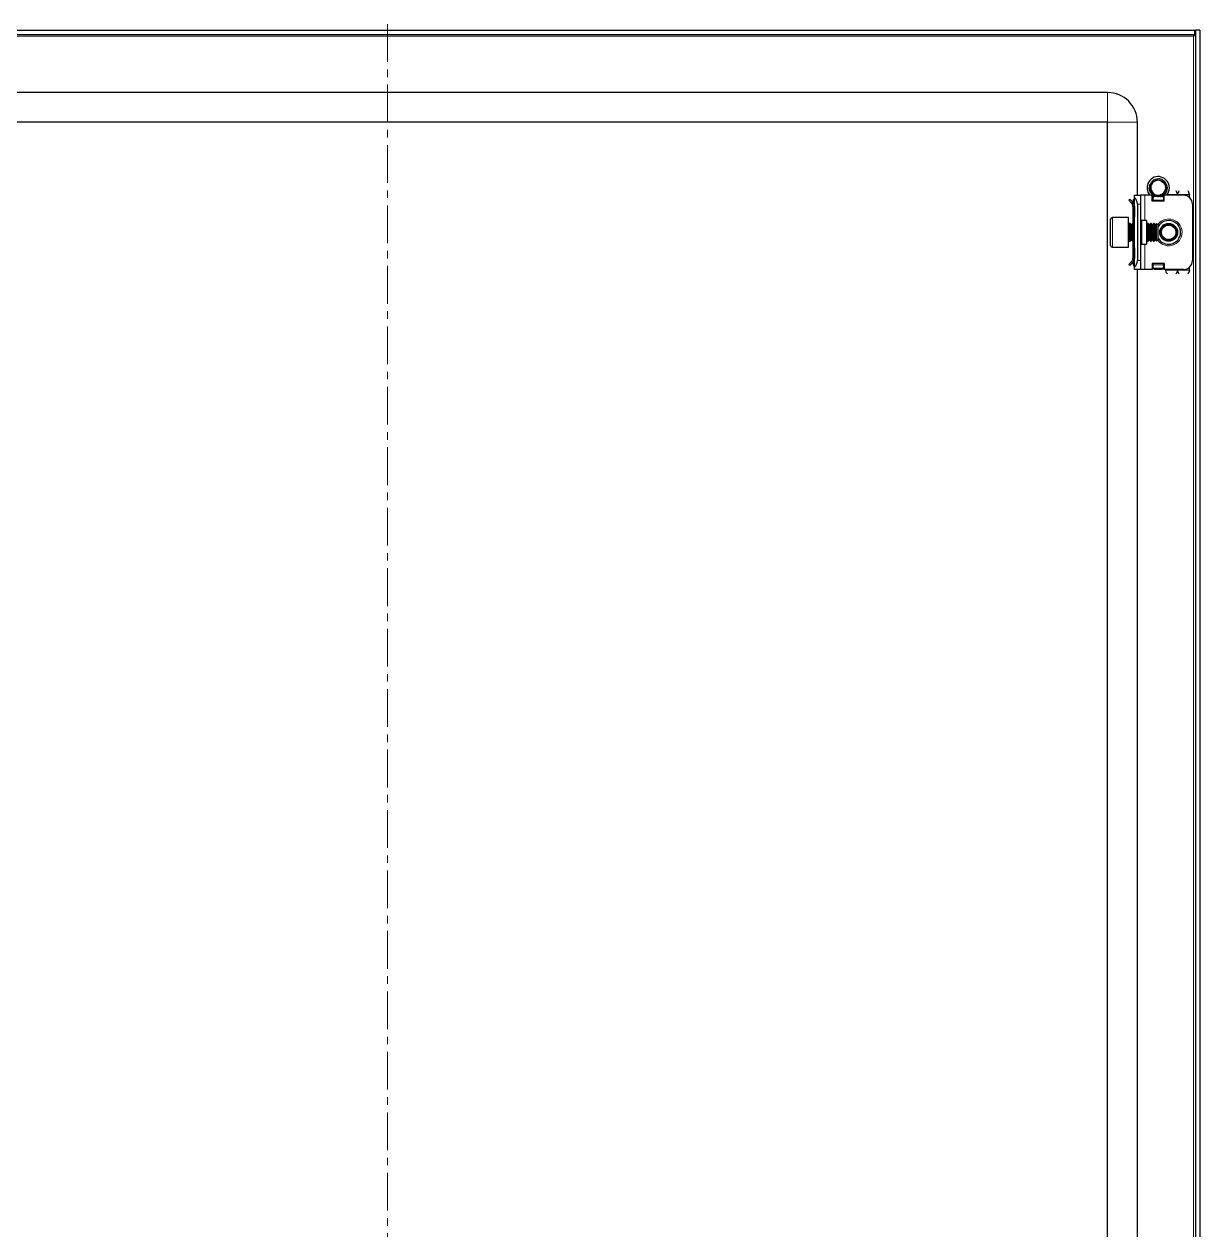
# Model space of a CAD drawing. Header units: millimetres. Extents: x -52 to 1490, y -693 to 1285.
# Drawn here: x 1094.8 to 1489.9, y 788.4 to 1193.7 of the extents above; entities that cross this region are included whole.
import ezdxf

# ---------------------------------------------------------------- set-up
doc = ezdxf.new("R2010")
doc.units = ezdxf.units.MM
doc.linetypes.add('CENTERX2', pattern=[20.32, 12.7, -2.54, 2.54, -2.54])
doc.layers.add('FORMAT', color=7, linetype='Continuous')

msp = doc.modelspace()

# ---------------------------------------------------------------- linework, layer by layer
at = {"color": 7, "linetype": 'Continuous', "lineweight": 25}
for p, q in [((945.61, 1191.69), (1488.21, 1191.69)), ((1488.21, 1190.19), (1488.21, 1191.69)), ((1489.91, 1191.69), (1488.41, 1191.69)), ((1488.41, 1191.69), (1488.41, -569.31)), ((1489.91, 1191.69), (1489.91, -569.31)), ((945.61, 1190.19), (1488.21, 1190.19)), ((1488.05, 1190.19), (1487.81, 1189.59)), ((1458.91, 1170.69), (974.91, 1170.69)), ((1458.91, 1160.69), (974.91, 1160.69)), ((1458.91, -538.31), (1458.91, 1160.69)), ((1468.91, 1136.19), (1468.91, 1160.69)), ((1472.91, 1138.78), (1472.93, 1139.03)), ((1472.91, 1138.57), (1472.93, 1138.81)), ((1472.92, 1138.99), (1472.92, 1138.94)), ((1472.95, 1139.19), (1472.94, 1139.14)), ((1472.99, 1139.39), (1472.98, 1139.34)), ((1472.99, 1139.39), (1473.07, 1139.62)), ((1473.04, 1139.58), (1473.03, 1139.53)), ((1473.83, 1140.85), (1473.99, 1140.99)), ((1474.28, 1141.21), (1474.48, 1141.32)), ((1474.46, 1141.31), (1474.41, 1141.29)), ((1474.46, 1141.24), (1474.41, 1141.29)), ((1474.46, 1141.31), (1474.68, 1141.39)), ((1474.64, 1141.41), (1474.6, 1141.39)), ((1474.83, 1141.49), (1474.79, 1141.47)), ((1475.02, 1141.55), (1474.98, 1141.54)), ((1475.21, 1141.61), (1475.17, 1141.59)), ((1476.1, 1141.68), (1475.36, 1141.61)), ((1477.6, 1141.16), (1477.56, 1141.19)), ((1477.77, 1141.04), (1477.73, 1141.07)), ((1477.92, 1140.91), (1477.89, 1140.94)), ((1478.07, 1140.77), (1478.03, 1140.8)), ((1478.07, 1140.77), (1478.18, 1140.63)), ((1478.18, 1140.64), (1478.16, 1140.66)), ((1478.2, 1139.55), (1478.36, 1139.14)), ((1466.34, 1134.83), (1465.99, 1134.47)), ((1467.32, 1133.85), (1466.34, 1134.83)), ((1467.7, 1134.89), (1467.91, 1135.1)), ((1467.91, 1136.19), (1469.91, 1136.19)), ((1467.91, 1135.42), (1467.91, 1136.19)), ((1467.91, 1111.95), (1467.91, 1135.42)), ((1469.91, 1136.19), (1469.91, 1133.19)), ((1471.41, 1136.19), (1469.91, 1136.19)), ((1473.91, 1136.19), (1471.41, 1136.19)), ((1472.91, 1138.78), (1472.91, 1138.73)), ((1472.91, 1138.57), (1472.91, 1138.53)), ((1472.92, 1138.38), (1472.93, 1138.33)), ((1472.95, 1138.19), (1472.96, 1138.14)), ((1472.98, 1138), (1473, 1137.96)), ((1473.03, 1137.82), (1473.05, 1137.78)), ((1473.09, 1137.65), (1473.09, 1137.64)), ((1473.68, 1136.67), (1473.71, 1136.64)), ((1473.81, 1136.54), (1473.85, 1136.5)), ((1473.91, 1134.19), (1473.91, 1136.19)), ((1474.16, 1135.37), (1473.91, 1135.51)), ((1473.96, 1136.4), (1474, 1136.37)), ((1474.13, 1136.27), (1474.17, 1136.24)), ((1474.16, 1135.81), (1474.5, 1136.05)), ((1474.66, 1135.81), (1474.16, 1135.45)), ((1474.16, 1135.45), (1474.16, 1135.81)), ((1474.16, 1134.54), (1474.16, 1135.45)), ((1474.3, 1136.15), (1474.34, 1136.13)), ((1474.47, 1136.05), (1474.33, 1136.17)), ((1474.47, 1136.05), (1474.48, 1136.16)), ((1474.47, 1136.05), (1474.52, 1136.03)), ((1474.66, 1135.81), (1475.05, 1135.81)), ((1475.01, 1135.87), (1474.79, 1135.9)), ((1475.01, 1135.82), (1474.81, 1135.93)), ((1474.83, 1135.89), (1474.87, 1135.87)), ((1475.01, 1135.82), (1475.05, 1135.81)), ((1475.19, 1135.77), (1475.23, 1135.76)), ((1476.35, 1135.72), (1476.17, 1135.7)), ((1476.5, 1135.75), (1476.55, 1135.76)), ((1476.74, 1135.81), (1477.16, 1135.81)), ((1477.66, 1135.45), (1477.16, 1135.81)), ((1477.25, 1136.09), (1477.66, 1135.81)), ((1477.66, 1135.81), (1477.66, 1135.45)), ((1477.66, 1135.45), (1477.66, 1134.54)), ((1477.91, 1135.51), (1477.71, 1135.4)), ((1477.71, 1135.4), (1477.71, 1134.19)), ((1477.91, 1134.19), (1477.91, 1136.19)), ((1484.41, 1136.19), (1477.91, 1136.19)), ((1478.17, 1136.72), (1478.01, 1136.59)), ((1478.68, 1137.57), (1478.57, 1137.38)), ((1478.69, 1137.57), (1478.59, 1137.39)), ((1478.74, 1137.71), (1478.75, 1137.75)), ((1478.8, 1137.89), (1478.81, 1137.93)), ((1478.9, 1138.49), (1478.84, 1138.18)), ((1478.84, 1138.08), (1478.85, 1138.13)), ((1478.88, 1138.28), (1478.88, 1138.33)), ((1478.9, 1138.49), (1478.9, 1138.54)), ((1478.91, 1138.69), (1478.91, 1138.68)), ((1486.41, 1135.42), (1486.41, 1136.44)), ((1466.97, 1133.5), (1465.99, 1134.47)), ((1466.97, 1133.5), (1467.32, 1133.85)), ((1467.41, 1134.19), (1467.41, 1133.79)), ((1467.41, 1132.44), (1467.91, 1132.44)), ((1467.41, 1132.44), (1467.41, 1128.94)), ((1467.91, 1132.44), (1467.91, 1128.94)), ((1468.91, 1133.19), (1468.91, 1114.19)), ((1469.91, 1133.19), (1469.91, 1114.19)), ((1477.91, 1134.19), (1473.91, 1134.19)), ((1474.16, 1134.19), (1474.16, 1134.54)), ((1477.66, 1134.54), (1477.66, 1134.19)), ((1487.41, 1133.19), (1487.41, 1114.19)), ((1459.91, 1119.29), (1459.91, 1128.09)), ((1465.91, 1128.69), (1460.51, 1128.69)), ((1465.91, 1118.69), (1465.91, 1128.69)), ((1466.52, 1126.69), (1466.16, 1126.69)), ((1466.91, 1126.13), (1466.52, 1126.69)), ((1466.52, 1126.21), (1466.52, 1126.69)), ((1467.29, 1126.69), (1466.91, 1126.13)), ((1467.52, 1126.69), (1467.29, 1126.69)), ((1467.29, 1126.21), (1467.29, 1126.69)), ((1467.91, 1128.94), (1467.41, 1128.94)), ((1467.41, 1128.94), (1467.41, 1126.69)), ((1467.91, 1126.13), (1467.52, 1126.69)), ((1467.52, 1126.21), (1467.52, 1126.69)), ((1471.91, 1127.69), (1470.41, 1127.69)), ((1471.91, 1127.69), (1471.91, 1119.69)), ((1472.29, 1126.69), (1471.91, 1126.13)), ((1472.52, 1126.69), (1472.29, 1126.69)), ((1472.29, 1126.21), (1472.29, 1126.69)), ((1472.91, 1126.13), (1472.52, 1126.69)), ((1472.52, 1126.21), (1472.52, 1126.69)), ((1473.29, 1126.69), (1472.91, 1126.13)), ((1473.52, 1126.69), (1473.29, 1126.69)), ((1473.29, 1126.21), (1473.29, 1126.69)), ((1473.91, 1126.13), (1473.52, 1126.69)), ((1473.52, 1126.21), (1473.52, 1126.69)), ((1474.29, 1126.69), (1473.91, 1126.13)), ((1474.52, 1126.69), (1474.29, 1126.69)), ((1474.29, 1126.21), (1474.29, 1126.69)), ((1474.91, 1126.13), (1474.52, 1126.69)), ((1474.52, 1126.21), (1474.52, 1126.69)), ((1475.29, 1126.69), (1474.91, 1126.13)), ((1475.35, 1126.69), (1475.29, 1126.69)), ((1475.29, 1126.21), (1475.29, 1126.69)), ((1475.91, 1126.13), (1475.35, 1126.69)), ((1475.35, 1120.69), (1475.35, 1126.69)), ((1466.52, 1120.69), (1466.52, 1126.21)), ((1466.91, 1125.75), (1466.91, 1126.13)), ((1466.91, 1121.24), (1466.91, 1125.75)), ((1467.29, 1120.69), (1467.29, 1126.21)), ((1467.52, 1120.69), (1467.52, 1126.21)), ((1472.29, 1120.69), (1472.29, 1126.21)), ((1472.52, 1120.69), (1472.52, 1126.21)), ((1472.91, 1125.75), (1472.91, 1126.13)), ((1472.91, 1121.24), (1472.91, 1125.75)), ((1473.29, 1120.69), (1473.29, 1126.21)), ((1473.52, 1120.69), (1473.52, 1126.21)), ((1473.91, 1125.75), (1473.91, 1126.13)), ((1473.91, 1121.24), (1473.91, 1125.75)), ((1474.29, 1120.69), (1474.29, 1126.21)), ((1474.52, 1120.69), (1474.52, 1126.21)), ((1474.91, 1125.75), (1474.91, 1126.13)), ((1474.91, 1121.24), (1474.91, 1125.75)), ((1475.29, 1120.69), (1475.29, 1126.21)), ((1475.91, 1121.24), (1475.91, 1126.13)), ((1460.51, 1118.69), (1465.91, 1118.69)), ((1466.16, 1120.69), (1466.52, 1120.69)), ((1466.52, 1120.69), (1466.91, 1121.24)), ((1466.91, 1121.24), (1467.29, 1120.69)), ((1467.29, 1120.69), (1467.52, 1120.69)), ((1467.41, 1120.69), (1467.41, 1118.44)), ((1467.52, 1120.69), (1467.91, 1121.24)), ((1470.41, 1119.69), (1471.91, 1119.69)), ((1471.91, 1121.24), (1472.29, 1120.69)), ((1472.29, 1120.69), (1472.52, 1120.69)), ((1472.52, 1120.69), (1472.91, 1121.24)), ((1472.91, 1121.24), (1473.29, 1120.69)), ((1473.29, 1120.69), (1473.52, 1120.69)), ((1473.52, 1120.69), (1473.91, 1121.24)), ((1473.91, 1121.24), (1474.29, 1120.69)), ((1474.29, 1120.69), (1474.52, 1120.69)), ((1474.52, 1120.69), (1474.91, 1121.24)), ((1474.91, 1121.24), (1475.29, 1120.69)), ((1475.29, 1120.69), (1475.35, 1120.69)), ((1475.35, 1120.69), (1475.91, 1121.24)), ((1467.41, 1118.44), (1467.91, 1118.44)), ((1467.41, 1118.44), (1467.41, 1114.94)), ((1467.41, 1114.94), (1467.91, 1114.94)), ((1467.91, 1118.44), (1467.91, 1114.94)), ((1466.97, 1113.88), (1465.99, 1112.9)), ((1466.34, 1112.55), (1465.99, 1112.9)), ((1467.32, 1113.52), (1466.34, 1112.55)), ((1466.97, 1113.88), (1467.32, 1113.52)), ((1467.41, 1113.19), (1467.41, 1113.65)), ((1467.91, 1112.27), (1467.7, 1112.48)), ((1467.91, 1111.19), (1467.91, 1111.95)), ((1469.91, 1111.19), (1467.91, 1111.19)), ((1468.91, 636.19), (1468.91, 1111.19)), ((1469.91, 1114.19), (1469.91, 1111.19)), ((1471.41, 1111.19), (1469.91, 1111.19)), ((1473.91, 1111.19), (1471.41, 1111.19)), ((1477.91, 1113.19), (1473.91, 1113.19)), ((1473.91, 1113.19), (1473.91, 1111.19)), ((1474.16, 1112.83), (1474.16, 1113.19)), ((1474.16, 1111.92), (1474.16, 1112.83)), ((1474.16, 1111.92), (1474.66, 1111.56)), ((1474.16, 1111.56), (1474.16, 1111.92)), ((1474.66, 1111.21), (1474.16, 1111.56)), ((1477.16, 1111.56), (1474.66, 1111.56)), ((1474.66, 1111.56), (1474.66, 1111.21)), ((1477.16, 1111.21), (1474.66, 1111.21)), ((1477.16, 1111.56), (1477.66, 1111.92)), ((1477.16, 1111.21), (1477.16, 1111.56)), ((1477.66, 1111.56), (1477.16, 1111.21)), ((1477.66, 1113.19), (1477.66, 1112.83)), ((1477.66, 1112.83), (1477.66, 1111.92)), ((1477.66, 1111.92), (1477.66, 1111.56)), ((1477.71, 1113.19), (1477.71, 1111.3)), ((1477.71, 1111.3), (1477.91, 1111.3)), ((1477.91, 1113.19), (1477.91, 1111.19)), ((1484.41, 1111.19), (1477.91, 1111.19)), ((1478.41, 1110.94), (1478.41, 1111.19)), ((1486.41, 1110.94), (1486.41, 1111.95))]:
    msp.add_line(p, q, dxfattribs=at)
at = {"color": 8, "linetype": 'Continuous', "lineweight": 18}
for p, q in [((946.01, 1189.59), (1487.81, 1189.59)), ((1487.81, 1189.59), (1487.81, -567.21)), ((1458.91, 1160.69), (1458.91, 1170.69)), ((1458.91, 1160.69), (1468.91, 1160.69)), ((1467.91, 1134.69), (1467.7, 1134.89)), ((1471.41, 1136.19), (1471.41, 1127.69)), ((1478.91, 1136.44), (1482.41, 1136.44)), ((1486.41, 1136.44), (1482.41, 1136.44)), ((1467.91, 1134.19), (1467.41, 1134.19)), ((1469.91, 1133.19), (1468.91, 1133.19)), ((1477.66, 1134.54), (1474.16, 1134.54)), ((1460.51, 1128.69), (1460.51, 1118.69)), ((1466.16, 1126.69), (1466.16, 1122.07)), ((1470.41, 1127.69), (1470.41, 1119.69)), ((1466.16, 1122.07), (1466.16, 1120.69)), ((1471.41, 1119.69), (1471.41, 1111.19)), ((1467.91, 1113.19), (1467.41, 1113.19)), ((1467.91, 1112.69), (1467.7, 1112.48)), ((1468.91, 1114.19), (1469.91, 1114.19)), ((1474.16, 1112.83), (1477.66, 1112.83)), ((1482.41, 1110.94), (1478.41, 1110.94)), ((1486.41, 1110.94), (1482.41, 1110.94))]:
    msp.add_line(p, q, dxfattribs=at)
at = {"color": 7, "linetype": 'Continuous', "lineweight": 25}
for radius in [3, 2.76, 2.45]:
    msp.add_circle((1479.41, 1123.69), radius, dxfattribs=at)
for centre, radius, start, end in [((1458.91, 1160.69), 10, 0, 90), ((1475.91, 1138.69), 3.75, 0, 221.8103), ((1475.91, 1138.69), 2.5, 168.5944, 228.5944), ((1475.91, 1138.69), 2.5, 108.5944, 168.5944), ((1475.91, 1138.69), 2.5, 75.8881, 108.5944), ((1475.91, 1138.69), 3, 59.9286, 86.2193), ((1475.91, 1138.69), 3, 360, 40.7437), ((1475.91, 1138.69), 2.5, 348.5944, 10.5165), ((1468.41, 1134.19), 1, 135, 180), ((1465.91, 1133.19), 3, 360, 48.1897), ((1475.91, 1138.69), 2.5, 228.5944, 288.5944), ((1475.91, 1138.69), 2.5, 288.5944, 348.5944), ((1475.91, 1138.69), 3.75, 318.1897, 0), ((1484.41, 1133.19), 3, 360, 90), ((1460.51, 1128.09), 0.6, 90, 180), ((1466.16, 1126.94), 0.25, 180, 270), ((1470.41, 1128.19), 0.5, 180, 270), ((1479.41, 1123.69), 4, 270, 151.045), ((1460.51, 1119.29), 0.6, 180, 270), ((1466.16, 1120.44), 0.25, 90, 180), ((1470.41, 1119.19), 0.5, 90, 180), ((1479.41, 1123.69), 4, 208.955, 270), ((1468.41, 1113.19), 1, 180, 225), ((1465.91, 1114.19), 3, 311.8103, 360), ((1484.41, 1114.19), 3, 270, 360)]:
    msp.add_arc(centre, radius, start, end, dxfattribs=at)
at = {"color": 8, "linetype": 'Continuous', "lineweight": 18}
for start, end in [(215.4622, 90), (90, 144.5378)]:
    msp.add_arc((1479.41, 1123.69), 4.5, start, end, dxfattribs=at)
at = {"color": 7, "linetype": 'Continuous', "lineweight": 25}
for points, knots in [([(1488.41, 1191.69), (1488.39, 1191.5), (1488.37, 1191.14), (1488.29, 1190.77), (1488.21, 1190.58), (1488.21, 1190.57)], [0, 0, 0, 0, 0.48755, 0.97507, 1, 1, 1, 1]), ([(1472.91, 1138.78), (1472.94, 1138.8), (1473, 1138.83), (1473.1, 1138.85), (1473.18, 1138.85), (1473.23, 1138.85), (1473.26, 1138.84)], [0, 0, 0, 0, 0.293779, 0.558982, 0.818494, 1, 1, 1, 1]), ([(1472.92, 1138.99), (1472.95, 1139), (1473.02, 1139.02), (1473.12, 1139.04), (1473.21, 1139.03), (1473.29, 1139.01), (1473.34, 1138.99), (1473.37, 1138.97), (1473.37, 1138.97)], [0, 0, 0, 0, 0.227908, 0.430276, 0.627707, 0.816134, 0.99284, 1, 1, 1, 1]), ([(1473.3, 1138.89), (1473.3, 1138.89), (1473.26, 1138.91), (1473.19, 1138.93), (1473.09, 1138.95), (1473, 1138.95), (1472.94, 1138.94), (1472.92, 1138.94)], [0, 0, 0, 0, 0.050156, 0.304513, 0.55888, 0.776903, 1, 1, 1, 1]), ([(1473.38, 1139), (1473.36, 1139.02), (1473.31, 1139.06), (1473.22, 1139.11), (1473.12, 1139.14), (1473.03, 1139.15), (1472.97, 1139.14), (1472.94, 1139.14)], [0, 0, 0, 0, 0.19243, 0.403622, 0.614801, 0.805152, 1, 1, 1, 1]), ([(1472.95, 1139.19), (1472.98, 1139.2), (1473.05, 1139.22), (1473.14, 1139.22), (1473.23, 1139.2), (1473.31, 1139.17), (1473.38, 1139.13), (1473.41, 1139.1), (1473.43, 1139.09)], [0, 0, 0, 0, 0.2058107, 0.3849601, 0.558827, 0.7241205, 0.8789337, 1, 1, 1, 1]), ([(1473.41, 1139.13), (1473.39, 1139.16), (1473.35, 1139.21), (1473.27, 1139.26), (1473.18, 1139.31), (1473.08, 1139.34), (1473.01, 1139.34), (1472.98, 1139.34)], [0, 0, 0, 0, 0.183111, 0.381533, 0.579913, 0.787111, 1, 1, 1, 1]), ([(1472.99, 1139.39), (1473.02, 1139.39), (1473.09, 1139.4), (1473.18, 1139.39), (1473.27, 1139.36), (1473.34, 1139.32), (1473.4, 1139.27), (1473.43, 1139.23), (1473.44, 1139.21)], [0, 0, 0, 0, 0.207037, 0.38272, 0.55212, 0.712365, 0.86221, 1, 1, 1, 1]), ([(1473.03, 1139.52), (1473.04, 1139.54), (1473.05, 1139.65), (1473.11, 1139.76), (1473.15, 1139.84)], [0, 0, 0, 0, 0.218168, 1, 1, 1, 1]), ([(1473.45, 1139.22), (1473.44, 1139.24), (1473.42, 1139.29), (1473.36, 1139.36), (1473.29, 1139.42), (1473.2, 1139.48), (1473.12, 1139.52), (1473.06, 1139.53), (1473.03, 1139.53)], [0, 0, 0, 0, 0.112687, 0.266978, 0.464332, 0.661607, 0.829157, 1, 1, 1, 1]), ([(1473.04, 1139.58), (1473.07, 1139.58), (1473.13, 1139.57), (1473.21, 1139.55), (1473.29, 1139.51), (1473.35, 1139.47), (1473.4, 1139.41), (1473.44, 1139.35), (1473.46, 1139.3), (1473.47, 1139.28), (1473.47, 1139.28)], [0, 0, 0, 0, 0.159812, 0.318711, 0.470648, 0.614013, 0.748131, 0.873387, 0.991083, 1, 1, 1, 1]), ([(1473.45, 1139.18), (1473.45, 1139.15), (1473.43, 1139.07), (1473.37, 1138.97), (1473.31, 1138.89), (1473.24, 1138.82), (1473.17, 1138.77), (1473.11, 1138.74), (1473.08, 1138.73), (1473.07, 1138.72)], [0, 0, 0, 0, 0.125166, 0.336769, 0.488675, 0.640371, 0.791962, 0.943503, 1, 1, 1, 1]), ([(1474.44, 1141.24), (1474.37, 1141.19), (1474.02, 1140.96), (1473.53, 1140.45), (1473.3, 1139.9), (1473.2, 1139.65)], [0, 0, 0, 0, 0.128781, 0.613629, 1, 1, 1, 1]), ([(1473.2, 1139.65), (1473.21, 1139.65), (1473.24, 1139.64), (1473.29, 1139.62), (1473.35, 1139.57), (1473.4, 1139.51), (1473.44, 1139.44), (1473.47, 1139.34), (1473.47, 1139.24), (1473.46, 1139.19), (1473.45, 1139.18)], [0, 0, 0, 0, 0.022761, 0.192243, 0.346896, 0.477535, 0.588677, 0.783334, 0.968624, 1, 1, 1, 1]), ([(1473.47, 1139.25), (1473.47, 1139.28), (1473.46, 1139.35), (1473.42, 1139.43), (1473.37, 1139.51), (1473.31, 1139.57), (1473.25, 1139.62), (1473.22, 1139.65), (1473.2, 1139.65)], [0, 0, 0, 0, 0.182737, 0.363423, 0.543947, 0.724373, 0.904747, 1, 1, 1, 1]), ([(1475.11, 1141.06), (1475.1, 1141.05), (1475.05, 1141.04), (1474.97, 1141.02), (1474.87, 1141.02), (1474.78, 1141.04), (1474.69, 1141.06), (1474.61, 1141.1), (1474.54, 1141.15), (1474.48, 1141.19), (1474.45, 1141.23), (1474.44, 1141.24)], [0, 0, 0, 0, 0.0429601, 0.1733, 0.2742626, 0.4010814, 0.5277159, 0.6542588, 0.7807587, 0.9368521, 1, 1, 1, 1]), ([(1474.46, 1141.31), (1474.49, 1141.29), (1474.55, 1141.26), (1474.61, 1141.18), (1474.66, 1141.12), (1474.67, 1141.08), (1474.68, 1141.07)], [0, 0, 0, 0, 0.319514, 0.608493, 0.891527, 1, 1, 1, 1]), ([(1474.75, 1141.05), (1474.75, 1141.05), (1474.75, 1141.08), (1474.73, 1141.15), (1474.7, 1141.24), (1474.66, 1141.32), (1474.62, 1141.36), (1474.6, 1141.39)], [0, 0, 0, 0, 0.00279, 0.269575, 0.536371, 0.765499, 1, 1, 1, 1]), ([(1474.64, 1141.41), (1474.67, 1141.38), (1474.72, 1141.34), (1474.79, 1141.27), (1474.83, 1141.19), (1474.85, 1141.11), (1474.86, 1141.05), (1474.86, 1141.03)], [0, 0, 0, 0, 0.234253, 0.442787, 0.646465, 0.841043, 1, 1, 1, 1]), ([(1474.89, 1141.03), (1474.9, 1141.06), (1474.91, 1141.12), (1474.9, 1141.22), (1474.88, 1141.31), (1474.84, 1141.4), (1474.8, 1141.44), (1474.79, 1141.47)], [0, 0, 0, 0, 0.181695, 0.396783, 0.61186, 0.803681, 1, 1, 1, 1]), ([(1474.83, 1141.49), (1474.86, 1141.46), (1474.91, 1141.41), (1474.96, 1141.33), (1474.99, 1141.25), (1475.01, 1141.17), (1475.01, 1141.09), (1475, 1141.05), (1474.99, 1141.03)], [0, 0, 0, 0, 0.208724, 0.39105, 0.568219, 0.73683, 0.894853, 1, 1, 1, 1]), ([(1475.01, 1141.04), (1475.02, 1141.04), (1475.04, 1141.08), (1475.05, 1141.16), (1475.06, 1141.26), (1475.05, 1141.35), (1475.03, 1141.45), (1474.99, 1141.51), (1474.98, 1141.54)], [0, 0, 0, 0, 0.043388, 0.23288, 0.422274, 0.611632, 0.803279, 1, 1, 1, 1]), ([(1475.02, 1141.55), (1475.05, 1141.53), (1475.09, 1141.47), (1475.13, 1141.39), (1475.15, 1141.3), (1475.15, 1141.22), (1475.14, 1141.14), (1475.12, 1141.09), (1475.1, 1141.06), (1475.1, 1141.06)], [0, 0, 0, 0, 0.1984834, 0.3677124, 0.531083, 0.6857782, 0.8305034, 0.9651518, 1, 1, 1, 1]), ([(1475.36, 1141.61), (1475.37, 1141.59), (1475.39, 1141.55), (1475.4, 1141.47), (1475.4, 1141.39), (1475.39, 1141.31), (1475.35, 1141.23), (1475.28, 1141.15), (1475.19, 1141.09), (1475.13, 1141.06), (1475.11, 1141.06)], [0, 0, 0, 0, 0.098631, 0.238541, 0.378532, 0.49895, 0.601027, 0.777401, 0.9101, 1, 1, 1, 1]), ([(1475.13, 1141.07), (1475.14, 1141.1), (1475.17, 1141.14), (1475.2, 1141.23), (1475.21, 1141.33), (1475.21, 1141.46), (1475.19, 1141.54), (1475.17, 1141.59)], [0, 0, 0, 0, 0.13286, 0.29106, 0.491007, 0.69089, 1, 1, 1, 1]), ([(1475.21, 1141.61), (1475.23, 1141.58), (1475.26, 1141.53), (1475.28, 1141.44), (1475.29, 1141.36), (1475.28, 1141.28), (1475.26, 1141.19), (1475.22, 1141.13), (1475.19, 1141.09)], [0, 0, 0, 0, 0.16279, 0.324686, 0.479688, 0.626058, 0.76302, 1, 1, 1, 1]), ([(1475.21, 1141.1), (1475.21, 1141.11), (1475.24, 1141.13), (1475.28, 1141.19), (1475.32, 1141.27), (1475.35, 1141.36), (1475.37, 1141.46), (1475.37, 1141.54), (1475.36, 1141.59), (1475.36, 1141.61)], [0, 0, 0, 0, 0.036757, 0.196192, 0.355485, 0.51469, 0.719746, 0.882005, 1, 1, 1, 1]), ([(1476.51, 1141.11), (1476.8, 1141.06), (1477.09, 1141), (1477.36, 1140.88), (1477.37, 1140.87)], [0, 0, 0, 0, 0.965671, 1, 1, 1, 1]), ([(1476.51, 1141.11), (1476.61, 1141.07), (1476.74, 1141.02), (1476.87, 1140.94), (1476.91, 1140.92)], [0, 0, 0, 0, 0.681733, 1, 1, 1, 1]), ([(1476.91, 1140.92), (1476.99, 1140.88), (1477.31, 1140.73), (1477.82, 1140.31), (1478.07, 1139.81), (1478.2, 1139.55)], [0, 0, 0, 0, 0.130652, 0.560007, 1, 1, 1, 1]), ([(1477.37, 1140.87), (1477.37, 1140.89), (1477.36, 1140.94), (1477.35, 1141.01), (1477.35, 1141.1), (1477.37, 1141.19), (1477.39, 1141.25), (1477.41, 1141.28)], [0, 0, 0, 0, 0.113604, 0.31095, 0.508229, 0.75166, 1, 1, 1, 1]), ([(1477.43, 1141.27), (1477.43, 1141.24), (1477.42, 1141.17), (1477.4, 1141.07), (1477.37, 1141.01), (1477.35, 1140.99), (1477.35, 1140.99)], [0, 0, 0, 0, 0.357139, 0.680979, 0.998183, 1, 1, 1, 1]), ([(1477.37, 1140.9), (1477.39, 1140.91), (1477.44, 1140.95), (1477.49, 1141.02), (1477.53, 1141.1), (1477.55, 1141.16), (1477.56, 1141.19)], [0, 0, 0, 0, 0.2282538, 0.5103507, 0.7523188, 1, 1, 1, 1]), ([(1477.97, 1140.47), (1477.96, 1140.46), (1477.92, 1140.45), (1477.83, 1140.44), (1477.73, 1140.46), (1477.64, 1140.5), (1477.56, 1140.55), (1477.48, 1140.63), (1477.4, 1140.75), (1477.38, 1140.83), (1477.37, 1140.87)], [0, 0, 0, 0, 0.073646, 0.169563, 0.351373, 0.438893, 0.519676, 0.682906, 0.8512, 1, 1, 1, 1]), ([(1477.6, 1141.16), (1477.6, 1141.12), (1477.59, 1141.06), (1477.55, 1140.96), (1477.51, 1140.89), (1477.46, 1140.82), (1477.42, 1140.8), (1477.4, 1140.78)], [0, 0, 0, 0, 0.240212, 0.454711, 0.664287, 0.864517, 1, 1, 1, 1]), ([(1477.41, 1140.75), (1477.44, 1140.76), (1477.49, 1140.78), (1477.57, 1140.84), (1477.64, 1140.91), (1477.69, 1140.99), (1477.72, 1141.04), (1477.73, 1141.07)], [0, 0, 0, 0, 0.172104, 0.391099, 0.610089, 0.802801, 1, 1, 1, 1]), ([(1477.77, 1141.04), (1477.76, 1141), (1477.74, 1140.94), (1477.7, 1140.85), (1477.65, 1140.78), (1477.58, 1140.72), (1477.52, 1140.68), (1477.48, 1140.67), (1477.46, 1140.67)], [0, 0, 0, 0, 0.2092385, 0.3927019, 0.571062, 0.7408444, 0.8999576, 1, 1, 1, 1]), ([(1477.47, 1140.65), (1477.48, 1140.65), (1477.53, 1140.65), (1477.6, 1140.68), (1477.69, 1140.72), (1477.77, 1140.78), (1477.84, 1140.85), (1477.87, 1140.91), (1477.89, 1140.94)], [0, 0, 0, 0, 0.0505, 0.241124, 0.431653, 0.622154, 0.808692, 1, 1, 1, 1]), ([(1477.92, 1140.91), (1477.91, 1140.87), (1477.89, 1140.81), (1477.83, 1140.73), (1477.77, 1140.67), (1477.7, 1140.62), (1477.63, 1140.59), (1477.57, 1140.58), (1477.54, 1140.58), (1477.54, 1140.58)], [0, 0, 0, 0, 0.198035, 0.367663, 0.531495, 0.686664, 0.831818, 0.981917, 1, 1, 1, 1]), ([(1477.55, 1140.57), (1477.56, 1140.57), (1477.59, 1140.56), (1477.65, 1140.57), (1477.74, 1140.59), (1477.82, 1140.62), (1477.9, 1140.67), (1477.97, 1140.73), (1478.01, 1140.78), (1478.03, 1140.8)], [0, 0, 0, 0, 0.018281, 0.175639, 0.332896, 0.490097, 0.647274, 0.821632, 1, 1, 1, 1]), ([(1478.07, 1140.77), (1478.05, 1140.74), (1478.02, 1140.69), (1477.96, 1140.62), (1477.9, 1140.57), (1477.82, 1140.54), (1477.75, 1140.52), (1477.68, 1140.51), (1477.63, 1140.52), (1477.6, 1140.52)], [0, 0, 0, 0, 0.159446, 0.318034, 0.469983, 0.61348, 0.747649, 0.872856, 1, 1, 1, 1]), ([(1477.62, 1140.52), (1477.65, 1140.51), (1477.7, 1140.49), (1477.79, 1140.49), (1477.86, 1140.5), (1477.95, 1140.53), (1478.06, 1140.57), (1478.12, 1140.63), (1478.16, 1140.66)], [0, 0, 0, 0, 0.149407, 0.278563, 0.407661, 0.536722, 0.727045, 1, 1, 1, 1]), ([(1478.18, 1140.64), (1478.16, 1140.62), (1478.13, 1140.57), (1478.07, 1140.51), (1478.01, 1140.48), (1477.98, 1140.47), (1477.97, 1140.47)], [0, 0, 0, 0, 0.315056, 0.630194, 0.945514, 1, 1, 1, 1]), ([(1477.97, 1140.47), (1478, 1140.44), (1478.25, 1140.22), (1478.59, 1139.76), (1478.83, 1139.15), (1478.89, 1138.8), (1478.91, 1138.69)], [0, 0, 0, 0, 0.050685, 0.485619, 0.826643, 1, 1, 1, 1]), ([(1478.41, 1138.35), (1478.42, 1138.46), (1478.44, 1138.73), (1478.39, 1138.99), (1478.36, 1139.14)], [0, 0, 0, 0, 0.408521, 1, 1, 1, 1]), ([(1473.13, 1138.75), (1473.11, 1138.76), (1473.07, 1138.76), (1472.99, 1138.76), (1472.93, 1138.74), (1472.91, 1138.73)], [0, 0, 0, 0, 0.236131, 0.613435, 1, 1, 1, 1]), ([(1473.68, 1136.67), (1473.56, 1136.83), (1473.28, 1137.18), (1472.99, 1137.83), (1472.93, 1138.34), (1472.91, 1138.6)], [0, 0, 0, 0, 0.274163, 0.639603, 1, 1, 1, 1]), ([(1473.02, 1137.94), (1473, 1137.98), (1472.94, 1138.13), (1472.93, 1138.3), (1472.92, 1138.41)], [0, 0, 0, 0, 0.28291, 1, 1, 1, 1]), ([(1473.21, 1137.39), (1473.2, 1137.42), (1473.11, 1137.55), (1473.06, 1137.71), (1473.03, 1137.85)], [0, 0, 0, 0, 0.192577, 1, 1, 1, 1]), ([(1473.07, 1138.72), (1473.07, 1138.65), (1473.09, 1138.26), (1473.27, 1137.59), (1473.63, 1137.11), (1473.8, 1136.89)], [0, 0, 0, 0, 0.108003, 0.585763, 1, 1, 1, 1]), ([(1473.59, 1136.8), (1473.55, 1136.84), (1473.41, 1136.98), (1473.32, 1137.15), (1473.26, 1137.27)], [0, 0, 0, 0, 0.288707, 1, 1, 1, 1]), ([(1473.68, 1136.67), (1473.7, 1136.7), (1473.73, 1136.75), (1473.79, 1136.81), (1473.86, 1136.85), (1473.94, 1136.88), (1474.01, 1136.89), (1474.07, 1136.9), (1474.11, 1136.88), (1474.12, 1136.88)], [0, 0, 0, 0, 0.169226, 0.337427, 0.497935, 0.649179, 0.790582, 0.922688, 1, 1, 1, 1]), ([(1474.17, 1136.84), (1474.16, 1136.84), (1474.1, 1136.85), (1474, 1136.83), (1473.89, 1136.78), (1473.79, 1136.73), (1473.74, 1136.67), (1473.71, 1136.64)], [0, 0, 0, 0, 0.046579, 0.362688, 0.551736, 0.740753, 1, 1, 1, 1]), ([(1473.8, 1136.89), (1473.81, 1136.89), (1473.84, 1136.91), (1473.89, 1136.92), (1473.98, 1136.93), (1474.08, 1136.92), (1474.18, 1136.87), (1474.23, 1136.83), (1474.25, 1136.81)], [0, 0, 0, 0, 0.045866, 0.230744, 0.387461, 0.658246, 0.861978, 1, 1, 1, 1]), ([(1474.17, 1136.87), (1474.14, 1136.88), (1474.08, 1136.91), (1473.98, 1136.91), (1473.89, 1136.91), (1473.83, 1136.9), (1473.8, 1136.89)], [0, 0, 0, 0, 0.251795, 0.502165, 0.752314, 1, 1, 1, 1]), ([(1473.81, 1136.54), (1473.83, 1136.57), (1473.86, 1136.63), (1473.92, 1136.7), (1473.98, 1136.76), (1474.05, 1136.79), (1474.12, 1136.82), (1474.17, 1136.82), (1474.19, 1136.82)], [0, 0, 0, 0, 0.211659, 0.390361, 0.562352, 0.724819, 0.876696, 1, 1, 1, 1]), ([(1474.26, 1136.77), (1474.23, 1136.76), (1474.16, 1136.75), (1474.07, 1136.71), (1473.99, 1136.66), (1473.91, 1136.59), (1473.87, 1136.53), (1473.85, 1136.5)], [0, 0, 0, 0, 0.190996, 0.383798, 0.576553, 0.78528, 1, 1, 1, 1]), ([(1473.96, 1136.4), (1473.97, 1136.43), (1473.99, 1136.5), (1474.04, 1136.58), (1474.1, 1136.65), (1474.17, 1136.7), (1474.22, 1136.73), (1474.26, 1136.74), (1474.27, 1136.74)], [0, 0, 0, 0, 0.219212, 0.409339, 0.593597, 0.768568, 0.932394, 1, 1, 1, 1]), ([(1474.36, 1136.68), (1474.36, 1136.68), (1474.33, 1136.67), (1474.26, 1136.64), (1474.17, 1136.59), (1474.1, 1136.52), (1474.04, 1136.45), (1474.01, 1136.4), (1474, 1136.37)], [0, 0, 0, 0, 0.002693, 0.20821, 0.413641, 0.619057, 0.807274, 1, 1, 1, 1]), ([(1474.13, 1136.27), (1474.13, 1136.31), (1474.14, 1136.37), (1474.18, 1136.46), (1474.23, 1136.54), (1474.29, 1136.6), (1474.34, 1136.64), (1474.37, 1136.65), (1474.38, 1136.65)], [0, 0, 0, 0, 0.222831, 0.420099, 0.612409, 0.79585, 0.967895, 1, 1, 1, 1]), ([(1474.42, 1136.55), (1474.41, 1136.55), (1474.37, 1136.53), (1474.31, 1136.48), (1474.24, 1136.4), (1474.19, 1136.33), (1474.18, 1136.27), (1474.17, 1136.24)], [0, 0, 0, 0, 0.084965, 0.329338, 0.573716, 0.784411, 1, 1, 1, 1]), ([(1474.25, 1136.81), (1474.26, 1136.8), (1474.3, 1136.77), (1474.35, 1136.71), (1474.4, 1136.62), (1474.43, 1136.54), (1474.45, 1136.45), (1474.46, 1136.39), (1474.46, 1136.37)], [0, 0, 0, 0, 0.066273, 0.267344, 0.4230955, 0.6187345, 0.8140891, 1, 1, 1, 1]), ([(1474.3, 1136.15), (1474.3, 1136.19), (1474.3, 1136.26), (1474.33, 1136.35), (1474.38, 1136.43), (1474.41, 1136.48), (1474.44, 1136.5), (1474.44, 1136.5)], [0, 0, 0, 0, 0.275174, 0.522846, 0.765225, 0.99702, 1, 1, 1, 1]), ([(1474.46, 1136.37), (1474.44, 1136.34), (1474.4, 1136.3), (1474.36, 1136.21), (1474.35, 1136.16), (1474.34, 1136.13)], [0, 0, 0, 0, 0.36332, 0.677837, 1, 1, 1, 1]), ([(1474.46, 1136.37), (1474.52, 1136.33), (1474.85, 1136.15), (1475.52, 1135.97), (1476.14, 1136.01), (1476.44, 1136.08), (1476.44, 1136.08)], [0, 0, 0, 0, 0.102158, 0.551599, 0.99962, 1, 1, 1, 1]), ([(1474.54, 1136.34), (1474.54, 1136.34), (1474.54, 1136.3), (1474.53, 1136.24), (1474.51, 1136.15), (1474.47, 1136.09), (1474.46, 1136.06)], [0, 0, 0, 0, 0.058255, 0.305509, 0.64716, 1, 1, 1, 1]), ([(1476.5, 1135.75), (1476.47, 1135.74), (1476.15, 1135.68), (1475.51, 1135.67), (1474.85, 1135.85), (1474.52, 1136.03), (1474.46, 1136.06)], [0, 0, 0, 0, 0.044285, 0.46488, 0.894202, 1, 1, 1, 1]), ([(1475.39, 1135.75), (1475.34, 1135.75), (1475.2, 1135.76), (1475.06, 1135.8), (1474.97, 1135.83)], [0, 0, 0, 0, 0.317385, 1, 1, 1, 1]), ([(1476.07, 1135.71), (1476, 1135.7), (1475.84, 1135.67), (1475.67, 1135.69), (1475.56, 1135.71)], [0, 0, 0, 0, 0.399625, 1, 1, 1, 1]), ([(1476.44, 1136.08), (1476.44, 1136.1), (1476.47, 1136.15), (1476.53, 1136.22), (1476.62, 1136.28), (1476.68, 1136.31), (1476.7, 1136.32)], [0, 0, 0, 0, 0.153621, 0.528305, 0.811762, 1, 1, 1, 1]), ([(1476.58, 1136.25), (1476.56, 1136.23), (1476.51, 1136.19), (1476.46, 1136.13), (1476.44, 1136.09), (1476.44, 1136.08)], [0, 0, 0, 0, 0.41332, 0.833507, 1, 1, 1, 1]), ([(1476.5, 1135.75), (1476.49, 1135.77), (1476.47, 1135.83), (1476.45, 1135.91), (1476.45, 1135.99), (1476.47, 1136.07), (1476.5, 1136.16), (1476.55, 1136.21), (1476.58, 1136.25)], [0, 0, 0, 0, 0.162579, 0.32416, 0.478216, 0.623372, 0.759205, 1, 1, 1, 1]), ([(1476.62, 1136.25), (1476.61, 1136.25), (1476.58, 1136.2), (1476.55, 1136.12), (1476.52, 1136.01), (1476.52, 1135.92), (1476.53, 1135.83), (1476.54, 1135.78), (1476.55, 1135.76)], [0, 0, 0, 0, 0.001313, 0.309582, 0.493731, 0.677835, 0.837663, 1, 1, 1, 1]), ([(1476.69, 1135.79), (1476.67, 1135.82), (1476.63, 1135.88), (1476.6, 1135.96), (1476.59, 1136.05), (1476.59, 1136.13), (1476.61, 1136.2), (1476.64, 1136.26), (1476.66, 1136.29), (1476.66, 1136.3)], [0, 0, 0, 0, 0.195461, 0.359649, 0.517607, 0.666788, 0.806268, 0.936243, 1, 1, 1, 1]), ([(1476.73, 1136.3), (1476.72, 1136.28), (1476.7, 1136.22), (1476.68, 1136.14), (1476.67, 1136.05), (1476.68, 1135.93), (1476.72, 1135.85), (1476.74, 1135.8)], [0, 0, 0, 0, 0.147065, 0.321231, 0.495346, 0.669443, 1, 1, 1, 1]), ([(1476.69, 1135.79), (1476.7, 1135.79), (1476.71, 1135.8), (1476.73, 1135.8), (1476.74, 1135.8)], [0, 0, 0, 0, 0.4789775, 1, 1, 1, 1]), ([(1476.7, 1136.32), (1476.71, 1136.32), (1476.76, 1136.34), (1476.84, 1136.35), (1476.94, 1136.35), (1477.01, 1136.34), (1477.05, 1136.33), (1477.06, 1136.32)], [0, 0, 0, 0, 0.099011, 0.388276, 0.61301, 0.895384, 1, 1, 1, 1]), ([(1476.88, 1135.85), (1476.86, 1135.88), (1476.81, 1135.93), (1476.77, 1136.01), (1476.74, 1136.09), (1476.73, 1136.18), (1476.74, 1136.25), (1476.75, 1136.29), (1476.75, 1136.3)], [0, 0, 0, 0, 0.213002, 0.396975, 0.575181, 0.744364, 0.902779, 1, 1, 1, 1]), ([(1476.85, 1136.35), (1476.85, 1136.34), (1476.84, 1136.31), (1476.83, 1136.23), (1476.83, 1136.13), (1476.85, 1136.04), (1476.88, 1135.95), (1476.91, 1135.89), (1476.93, 1135.87)], [0, 0, 0, 0, 0.019058, 0.219488, 0.419831, 0.620151, 0.807785, 1, 1, 1, 1]), ([(1477.07, 1135.92), (1477.05, 1135.95), (1477, 1135.99), (1476.94, 1136.07), (1476.9, 1136.15), (1476.88, 1136.24), (1476.87, 1136.3), (1476.88, 1136.34), (1476.88, 1136.35)], [0, 0, 0, 0, 0.218347, 0.41099, 0.598711, 0.777744, 0.945667, 1, 1, 1, 1]), ([(1477.07, 1135.92), (1477.06, 1135.92), (1476.99, 1135.89), (1476.93, 1135.88), (1476.88, 1135.87)], [0, 0, 0, 0, 0.301025, 1, 1, 1, 1]), ([(1476.88, 1135.85), (1476.89, 1135.85), (1476.91, 1135.86), (1476.92, 1135.86), (1476.93, 1135.87)], [0, 0, 0, 0, 0.4765794, 1, 1, 1, 1]), ([(1476.99, 1136.34), (1476.98, 1136.32), (1476.98, 1136.27), (1476.99, 1136.19), (1477.02, 1136.09), (1477.06, 1136.01), (1477.1, 1135.97), (1477.12, 1135.94)], [0, 0, 0, 0, 0.114393, 0.350182, 0.585971, 0.790611, 1, 1, 1, 1]), ([(1477.26, 1136.01), (1477.23, 1136.03), (1477.18, 1136.07), (1477.11, 1136.15), (1477.06, 1136.22), (1477.04, 1136.29), (1477.03, 1136.32), (1477.03, 1136.33)], [0, 0, 0, 0, 0.260762, 0.494805, 0.723794, 0.94279, 1, 1, 1, 1]), ([(1477.06, 1136.32), (1477.13, 1136.36), (1477.45, 1136.55), (1477.94, 1137.01), (1478.25, 1137.6), (1478.34, 1137.94), (1478.36, 1138)], [0, 0, 0, 0, 0.104785, 0.513079, 0.918136, 1, 1, 1, 1]), ([(1477.07, 1135.92), (1477.08, 1135.93), (1477.1, 1135.93), (1477.11, 1135.94), (1477.12, 1135.94)], [0, 0, 0, 0, 0.4764859, 1, 1, 1, 1]), ([(1477.08, 1136.37), (1477.1, 1136.37), (1477.14, 1136.36), (1477.2, 1136.33), (1477.28, 1136.28), (1477.36, 1136.21), (1477.4, 1136.14), (1477.43, 1136.1)], [0, 0, 0, 0, 0.084477, 0.253367, 0.470159, 0.686909, 1, 1, 1, 1]), ([(1477.15, 1136.31), (1477.15, 1136.3), (1477.16, 1136.25), (1477.2, 1136.17), (1477.24, 1136.1), (1477.29, 1136.05), (1477.31, 1136.03)], [0, 0, 0, 0, 0.154183, 0.462567, 0.728091, 1, 1, 1, 1]), ([(1477.44, 1136.11), (1477.41, 1136.13), (1477.35, 1136.16), (1477.28, 1136.23), (1477.25, 1136.28), (1477.23, 1136.31)], [0, 0, 0, 0, 0.362858, 0.693435, 1, 1, 1, 1]), ([(1477.26, 1136.01), (1477.27, 1136.01), (1477.28, 1136.02), (1477.3, 1136.03), (1477.31, 1136.03)], [0, 0, 0, 0, 0.477867, 1, 1, 1, 1]), ([(1478.74, 1137.71), (1478.53, 1137.28), (1478.22, 1136.63), (1477.63, 1136.24), (1477.43, 1136.1)], [0, 0, 0, 0, 0.657042, 1, 1, 1, 1]), ([(1477.44, 1136.11), (1477.45, 1136.11), (1477.46, 1136.12), (1477.48, 1136.13), (1477.48, 1136.14)], [0, 0, 0, 0, 0.480194, 1, 1, 1, 1]), ([(1477.61, 1136.22), (1477.6, 1136.21), (1477.55, 1136.18), (1477.49, 1136.15), (1477.45, 1136.14)], [0, 0, 0, 0, 0.230751, 1, 1, 1, 1]), ([(1477.61, 1136.22), (1477.62, 1136.22), (1477.63, 1136.23), (1477.64, 1136.24), (1477.65, 1136.25)], [0, 0, 0, 0, 0.482687, 1, 1, 1, 1]), ([(1477.77, 1136.33), (1477.77, 1136.34), (1477.79, 1136.35), (1477.8, 1136.36), (1477.8, 1136.36)], [0, 0, 0, 0, 0.484546, 1, 1, 1, 1]), ([(1478.45, 1137.17), (1478.44, 1137.11), (1478.33, 1136.82), (1478.09, 1136.61), (1477.88, 1136.43)], [0, 0, 0, 0, 0.171865, 1, 1, 1, 1]), ([(1477.91, 1136.46), (1477.92, 1136.46), (1477.93, 1136.47), (1477.94, 1136.48), (1477.95, 1136.49)], [0, 0, 0, 0, 0.485158, 1, 1, 1, 1]), ([(1478.05, 1136.59), (1478.05, 1136.59), (1478.06, 1136.6), (1478.07, 1136.61), (1478.08, 1136.62)], [0, 0, 0, 0, 0.4842322, 1, 1, 1, 1]), ([(1478.54, 1137.3), (1478.51, 1137.23), (1478.43, 1137.02), (1478.26, 1136.86), (1478.15, 1136.75)], [0, 0, 0, 0, 0.3337892, 1, 1, 1, 1]), ([(1478.17, 1136.72), (1478.18, 1136.73), (1478.19, 1136.74), (1478.21, 1136.76), (1478.22, 1136.78)], [0, 0, 0, 0, 0.2967964, 1, 1, 1, 1]), ([(1478.36, 1138), (1478.35, 1138.03), (1478.34, 1138.09), (1478.35, 1138.16), (1478.36, 1138.19)], [0, 0, 0, 0, 0.5444726, 1, 1, 1, 1]), ([(1478.8, 1137.89), (1478.77, 1137.88), (1478.71, 1137.88), (1478.62, 1137.9), (1478.54, 1137.93), (1478.47, 1137.97), (1478.42, 1138.02), (1478.37, 1138.08), (1478.36, 1138.12), (1478.35, 1138.13)], [0, 0, 0, 0, 0.1656667, 0.3305216, 0.4888089, 0.6385249, 0.7786294, 0.9092127, 1, 1, 1, 1]), ([(1478.74, 1137.71), (1478.71, 1137.71), (1478.65, 1137.72), (1478.58, 1137.75), (1478.51, 1137.79), (1478.45, 1137.84), (1478.4, 1137.9), (1478.37, 1137.96), (1478.35, 1138.02), (1478.35, 1138.05), (1478.35, 1138.06)], [0, 0, 0, 0, 0.154027, 0.307095, 0.452862, 0.590123, 0.718565, 0.838856, 0.95247, 1, 1, 1, 1]), ([(1478.36, 1138.19), (1478.36, 1138.2), (1478.37, 1138.25), (1478.39, 1138.3), (1478.41, 1138.34), (1478.41, 1138.35)], [0, 0, 0, 0, 0.157682, 0.80304, 1, 1, 1, 1]), ([(1478.38, 1138.34), (1478.39, 1138.33), (1478.42, 1138.29), (1478.49, 1138.24), (1478.57, 1138.18), (1478.66, 1138.15), (1478.76, 1138.13), (1478.82, 1138.13), (1478.85, 1138.13)], [0, 0, 0, 0, 0.069872, 0.258455, 0.446951, 0.635422, 0.81547, 1, 1, 1, 1]), ([(1478.84, 1138.08), (1478.81, 1138.07), (1478.74, 1138.06), (1478.65, 1138.07), (1478.56, 1138.09), (1478.49, 1138.12), (1478.43, 1138.17), (1478.4, 1138.2), (1478.38, 1138.22)], [0, 0, 0, 0, 0.208898, 0.388587, 0.562428, 0.727295, 0.881578, 1, 1, 1, 1]), ([(1478.38, 1138.19), (1478.39, 1138.17), (1478.43, 1138.12), (1478.49, 1138.06), (1478.56, 1138.01), (1478.64, 1137.97), (1478.72, 1137.94), (1478.78, 1137.94), (1478.81, 1137.93)], [0, 0, 0, 0, 0.137266, 0.30795, 0.478578, 0.649185, 0.822833, 1, 1, 1, 1]), ([(1478.38, 1138.05), (1478.38, 1138.04), (1478.41, 1137.99), (1478.46, 1137.93), (1478.53, 1137.86), (1478.6, 1137.81), (1478.68, 1137.77), (1478.73, 1137.75), (1478.75, 1137.75)], [0, 0, 0, 0, 0.076151, 0.276704, 0.47712, 0.677473, 0.837574, 1, 1, 1, 1]), ([(1478.88, 1138.28), (1478.84, 1138.27), (1478.78, 1138.25), (1478.68, 1138.24), (1478.59, 1138.25), (1478.51, 1138.28), (1478.45, 1138.31), (1478.42, 1138.33), (1478.41, 1138.34)], [0, 0, 0, 0, 0.214065, 0.402363, 0.585629, 0.760234, 0.923894, 1, 1, 1, 1]), ([(1478.42, 1138.4), (1478.42, 1138.41), (1478.44, 1138.45), (1478.48, 1138.49), (1478.53, 1138.55), (1478.6, 1138.6), (1478.68, 1138.64), (1478.76, 1138.67), (1478.84, 1138.68), (1478.88, 1138.68), (1478.91, 1138.68)], [0, 0, 0, 0, 0.060221, 0.18113, 0.301988, 0.42281, 0.589437, 0.75603, 0.87711, 1, 1, 1, 1]), ([(1478.44, 1138.44), (1478.47, 1138.43), (1478.52, 1138.39), (1478.61, 1138.35), (1478.7, 1138.33), (1478.8, 1138.32), (1478.85, 1138.33), (1478.88, 1138.33)], [0, 0, 0, 0, 0.189173, 0.404697, 0.62022, 0.807935, 1, 1, 1, 1]), ([(1478.9, 1138.49), (1478.87, 1138.47), (1478.8, 1138.45), (1478.71, 1138.43), (1478.61, 1138.43), (1478.53, 1138.44), (1478.48, 1138.46), (1478.46, 1138.47)], [0, 0, 0, 0, 0.235039, 0.445532, 0.651268, 0.847853, 1, 1, 1, 1]), ([(1478.67, 1137.57), (1478.65, 1137.51), (1478.62, 1137.39), (1478.56, 1137.28), (1478.52, 1137.22)], [0, 0, 0, 0, 0.462482, 1, 1, 1, 1]), ([(1478.55, 1138.56), (1478.58, 1138.55), (1478.63, 1138.53), (1478.73, 1138.51), (1478.82, 1138.52), (1478.87, 1138.53), (1478.9, 1138.54)], [0, 0, 0, 0, 0.237597, 0.516729, 0.755527, 1, 1, 1, 1]), ([(1478.91, 1138.7), (1478.87, 1138.68), (1478.81, 1138.64), (1478.72, 1138.62), (1478.66, 1138.61), (1478.63, 1138.61)], [0, 0, 0, 0, 0.371226, 0.708872, 1, 1, 1, 1]), ([(1478.84, 1138.08), (1478.83, 1138.03), (1478.82, 1137.95), (1478.79, 1137.88), (1478.77, 1137.85)], [0, 0, 0, 0, 0.657988, 1, 1, 1, 1]), ([(1478.91, 1138.7), (1478.91, 1138.64), (1478.91, 1138.57), (1478.89, 1138.49), (1478.89, 1138.46)], [0, 0, 0, 0, 0.659859, 1, 1, 1, 1]), ([(1481.83, 1137.75), (1481.91, 1137.59), (1482.09, 1137.24), (1482.28, 1136.76), (1482.39, 1136.48), (1482.41, 1136.44)], [0, 0, 0, 0, 0.415483, 0.917152, 1, 1, 1, 1]), ([(1482.41, 1136.44), (1482.5, 1136.68), (1482.69, 1137.17), (1482.88, 1137.56), (1482.98, 1137.76)], [0, 0, 0, 0, 0.5020654, 1, 1, 1, 1]), ([(1485.83, 1137.75), (1485.91, 1137.59), (1486.09, 1137.24), (1486.28, 1136.76), (1486.39, 1136.48), (1486.41, 1136.44)], [0, 0, 0, 0, 0.415483, 0.917152, 1, 1, 1, 1]), ([(1467.41, 1132.44), (1467.38, 1132.63), (1467.35, 1132.92), (1467.17, 1133.27), (1467.03, 1133.42), (1466.97, 1133.5)], [0, 0, 0, 0, 0.485042, 0.738404, 1, 1, 1, 1]), ([(1467.91, 1132.44), (1467.88, 1132.68), (1467.83, 1133.16), (1467.54, 1133.62), (1467.35, 1133.82), (1467.32, 1133.85)], [0, 0, 0, 0, 0.461863, 0.923726, 1, 1, 1, 1]), ([(1466.97, 1113.88), (1467.09, 1114.02), (1467.27, 1114.25), (1467.39, 1114.63), (1467.4, 1114.83), (1467.41, 1114.94)], [0, 0, 0, 0, 0.485042, 0.738404, 1, 1, 1, 1]), ([(1467.32, 1113.52), (1467.47, 1113.71), (1467.78, 1114.09), (1467.9, 1114.62), (1467.9, 1114.9), (1467.91, 1114.94)], [0, 0, 0, 0, 0.4618628, 0.9237257, 1, 1, 1, 1]), ([(1478.98, 1109.62), (1478.9, 1109.78), (1478.72, 1110.13), (1478.53, 1110.62), (1478.42, 1110.9), (1478.41, 1110.94)], [0, 0, 0, 0, 0.415483, 0.917152, 1, 1, 1, 1]), ([(1482.41, 1110.94), (1482.31, 1110.69), (1482.12, 1110.2), (1481.93, 1109.81), (1481.83, 1109.61)], [0, 0, 0, 0, 0.502065, 1, 1, 1, 1]), ([(1482.98, 1109.62), (1482.9, 1109.78), (1482.72, 1110.13), (1482.53, 1110.62), (1482.42, 1110.9), (1482.41, 1110.94)], [0, 0, 0, 0, 0.415483, 0.917152, 1, 1, 1, 1]), ([(1486.41, 1110.94), (1486.31, 1110.69), (1486.12, 1110.2), (1485.93, 1109.81), (1485.83, 1109.61)], [0, 0, 0, 0, 0.502065, 1, 1, 1, 1])]:
    msp.add_open_spline(points, degree=3, knots=knots, dxfattribs=at)
msp.add_open_spline([(1487.81, 1189.59), (1487.84, 1189.66), (1487.91, 1189.82), (1488.01, 1190.02), (1488.11, 1190.16), (1488.17, 1190.18), (1488.21, 1190.19)], degree=3, dxfattribs=at)
at = {"layer": 'FORMAT', "linetype": 'CENTERX2', "lineweight": 18}
msp.add_line((1216.91, 1193.69), (1216.91, -571.31), dxfattribs=at)

doc.saveas('drawing.dxf')
